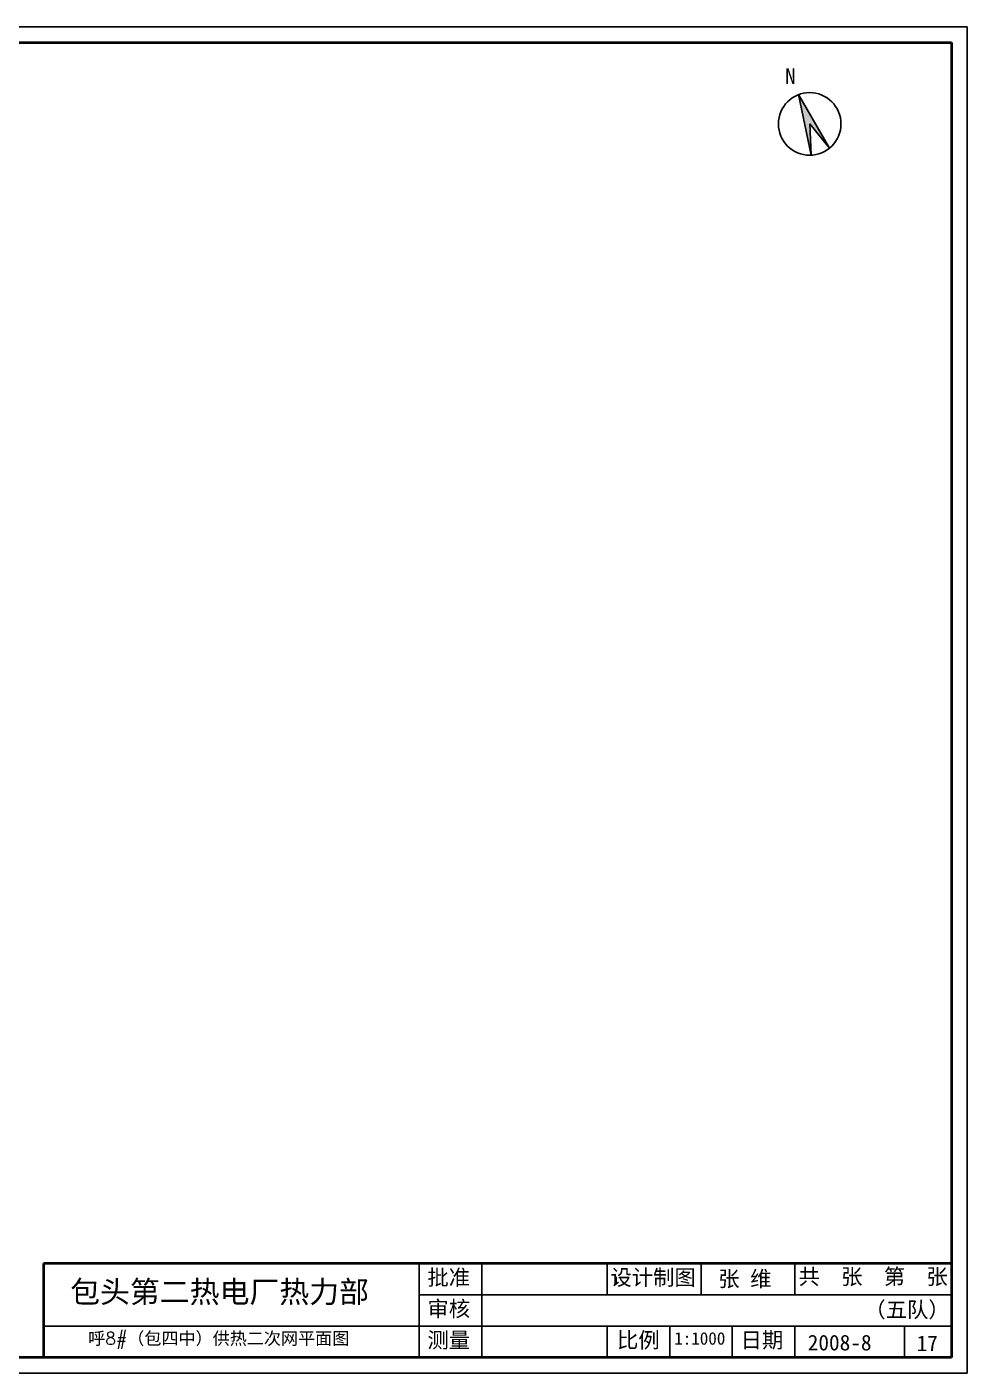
# Model space of a CAD drawing. Header units: millimetres. Extents: x 710 to 1314, y 285 to 715.
# Drawn here: x 1013.8 to 1314.2, y 285.3 to 715.3 of the extents above; entities that cross this region are included whole.
import ezdxf

# ---------------------------------------------------------------- set-up
doc = ezdxf.new("R2010")
doc.units = ezdxf.units.MM
doc.layers.add('标注', color=7, linetype='Continuous', lineweight=18)
doc.layers.add('边线', color=1, linetype='Continuous')

msp = doc.modelspace()

# ---------------------------------------------------------------- hatches: boundary and pattern name
msp.add_hatch(color=256).paths.add_polyline_path([(1260.31, 693.71), (1264.38, 674.39), (1263.9, 684.38), (1270.24, 676.65)])

# ---------------------------------------------------------------- linework, layer by layer
at = {"lineweight": 40}
for p, q in [((715.18, 710.35), (1309.18, 710.35)), ((1309.18, 710.35), (1309.18, 290.35)), ((1309.18, 320.35), (1019.18, 320.35)), ((1019.18, 320.35), (1019.18, 290.35)), ((1309.18, 290.35), (715.18, 290.35))]:
    msp.add_line(p, q, dxfattribs=at)
for p, q in [((1260.31, 693.71), (1264.38, 674.39)), ((1260.31, 693.71), (1270.24, 676.65)), ((1264.38, 674.39), (1263.9, 684.38)), ((1270.24, 676.65), (1263.9, 684.38)), ((1139.18, 320.35), (1139.18, 290.35)), ((1159.18, 320.35), (1159.18, 290.35)), ((1199.18, 320.35), (1199.18, 310.35)), ((1229.22, 320.35), (1229.22, 310.35)), ((1259.18, 320.35), (1259.18, 310.35)), ((1202.03, 316.11), (1202.03, 314.06)), ((1309.18, 310.35), (1139.18, 310.35)), ((1309.18, 300.35), (1019.18, 300.35)), ((1199.18, 300.35), (1199.18, 290.35)), ((1219.18, 300.35), (1219.18, 290.35)), ((1239.18, 300.35), (1239.18, 290.35)), ((1259.18, 300.35), (1259.18, 290.35)), ((1294.18, 300.35), (1294.18, 290.35))]:
    msp.add_line(p, q)
msp.add_circle((1263.9, 684.38), 10)
at = {"layer": '边线'}
for p, q in [((710.18, 715.35), (1314.18, 715.35)), ((1314.18, 715.35), (1314.18, 285.35)), ((1314.18, 285.35), (710.18, 285.35))]:
    msp.add_line(p, q, dxfattribs=at)

# ---------------------------------------------------------------- texts
at = {"attachment_point": 1}
for s, insert, char_height, width in [('N', (1256.05, 702.12), 5, 13.437), ('{\\fFangSong_GB2312|b0|i0|c134|p49;批准}', (1141.77, 318.41), 5, 88.5221), ('{\\fFangSong_GB2312|b0|i0|c134|p49;设计制图}', (1200.24, 318.41), 5, 88.5221), ('{\\fFangSong_GB2312|b0|i0|c134|p49;共  张  第  张}', (1260.32, 318.68), 5, 88.5221), ('{\\fSimHei|b0|i0|c134|p2;包头第二热电厂热力部}', (1027.63, 314.81), 7, 133.3392), ('{\\fFangSong_GB2312|b0|i0|c134|p49;审核}', (1141.77, 308.41), 5, 88.5221), ('{\\fSimSun|b0|i0|c134|p6;\\H0.8x;呼\\Ftxt.shx|c0;8\\Ftxt.shx|c1;#\\fSimSun|b0|i0|c134|p6;（包四中）\\fSimSun|b0|i0|c134|p54;供热二次网平面图}', (1033.4, 298.43), 5, 114.0971), ('{\\fFangSong_GB2312|b0|i0|c134|p49;测量}', (1141.77, 298.41), 5, 88.5221), ('{\\fFangSong_GB2312|b0|i0|c134|p49;比例}', (1202.36, 298.41), 5, 88.5221), ('{\\fFangSong_GB2312|b0|i0|c134|p49;日期}', (1241.85, 298.41), 5, 88.5221)]:
    msp.add_mtext(s, dxfattribs=dict(at, insert=insert, char_height=char_height, width=width))
at = {"layer": '标注', "char_height": 5, "attachment_point": 1}
for s, insert, width in [('{\\fKaiTi_GB2312|b0|i0|c134|p49;张 维}', (1234.67, 317.96), 30.3874), ('{\\fKaiTi_GB2312|b0|i0|c134|p49;（五队）}', (1281.35, 308.11), 30.3874), ('{\\H0.8x;1:1000}', (1220.62, 298.42), 42.6517), ('2008-8', (1263.27, 297.58), 42.6517), ('17', (1298.06, 297.36), 42.6517)]:
    msp.add_mtext(s, dxfattribs=dict(at, insert=insert, width=width))

doc.saveas('drawing.dxf')
